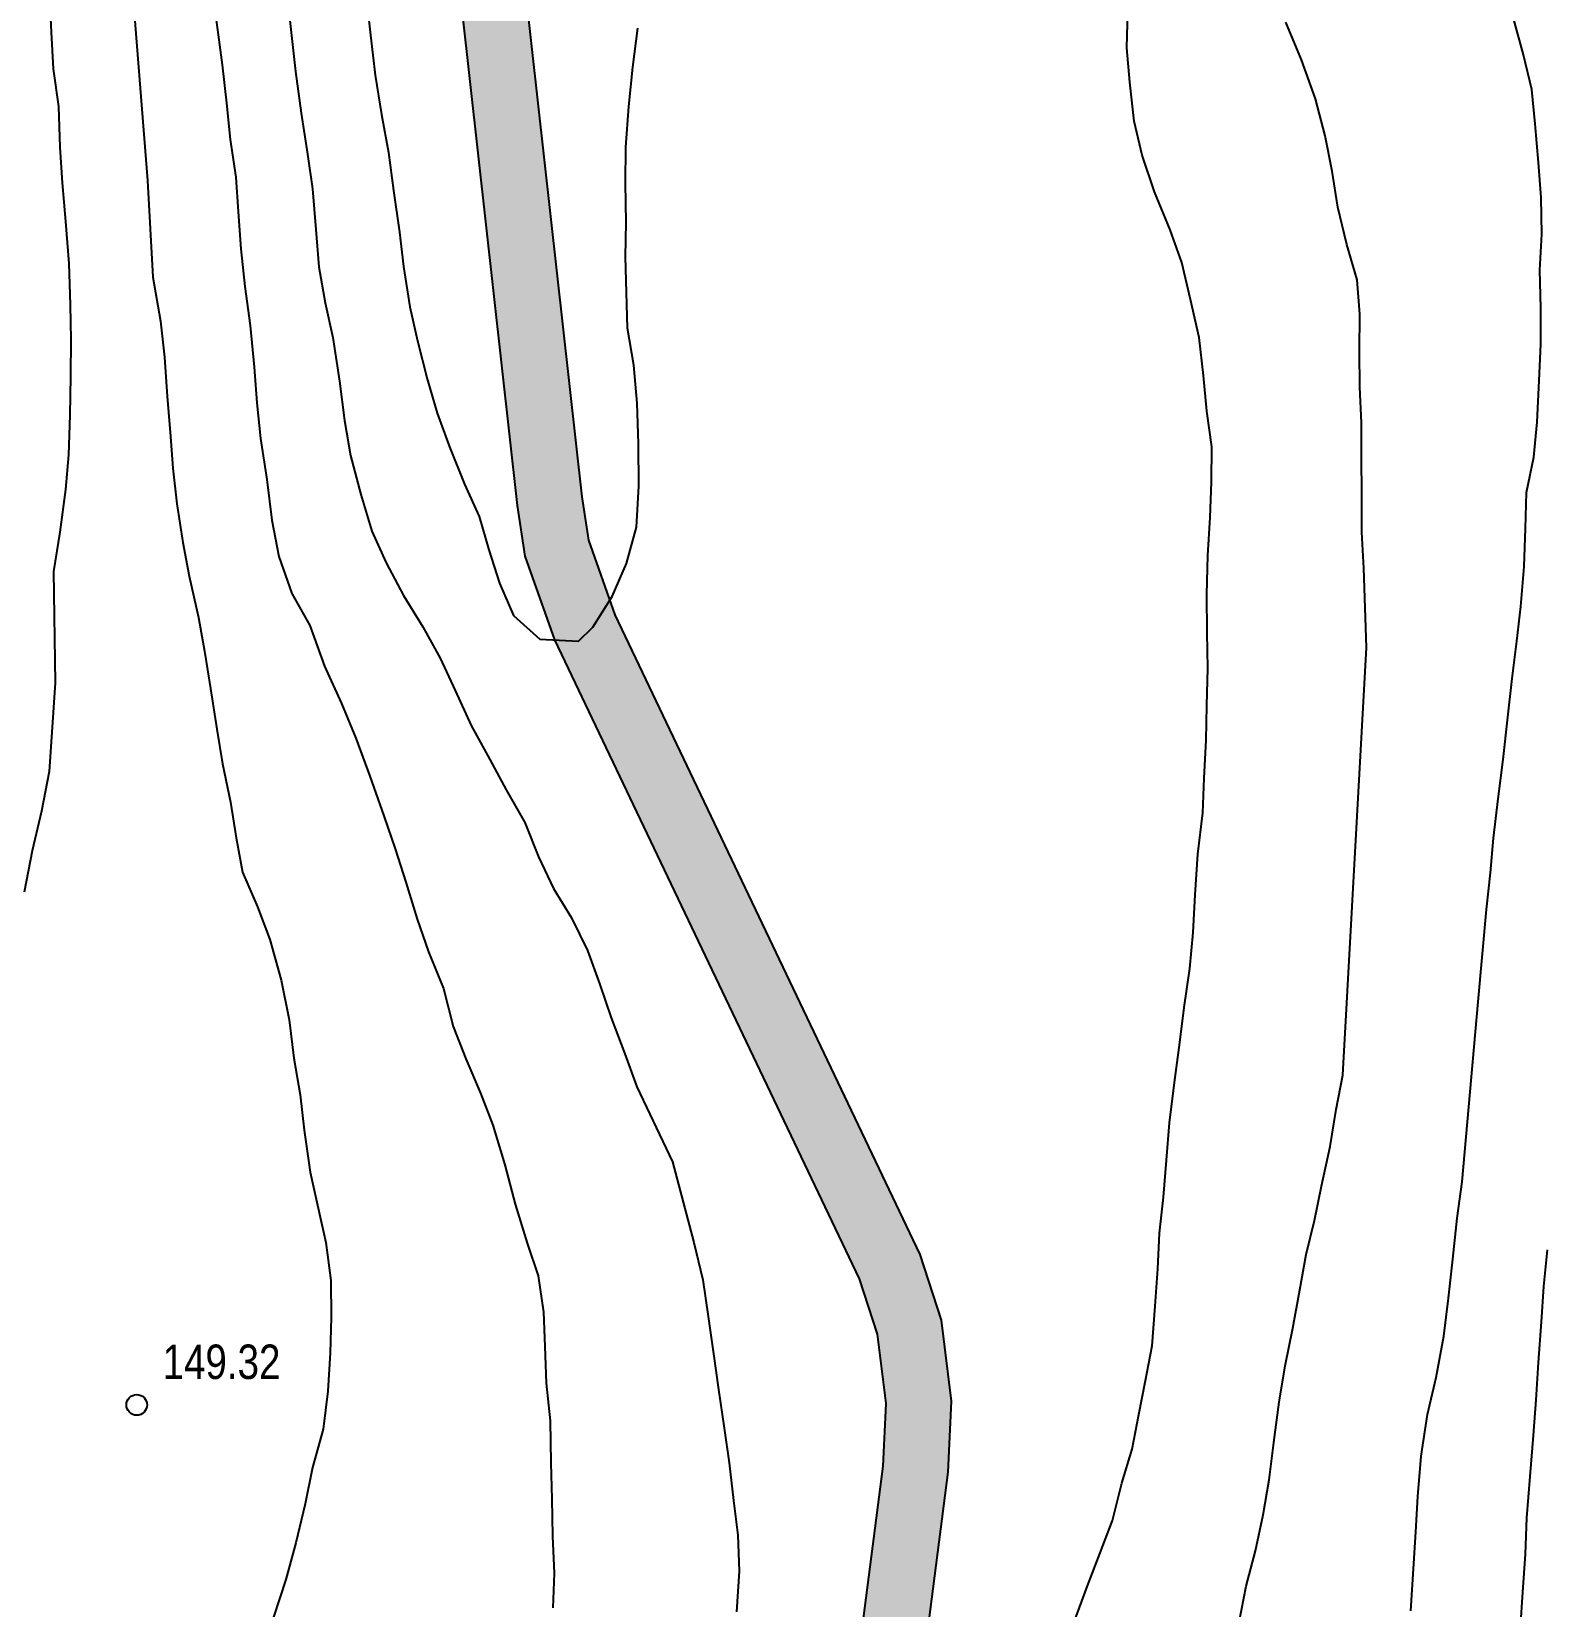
# Model space of a CAD drawing. Header units: metres. Extents: x 523239 to 523998, y 4669208 to 4669802.
# Drawn here: x 523745.9 to 523789.77, y 4669566.72 to 4669612.41 of the extents above; entities that cross this region are included whole.
import ezdxf

# ---------------------------------------------------------------- set-up
doc = ezdxf.new("R2010")
doc.units = ezdxf.units.M
doc.header["$MEASUREMENT"] = 0
for name, color, linetype in [('031006 Cota terreno', 9, 'Continuous'), ('032022 Curva cada 1 m de baja fiabilidad', 40, 'Continuous'), ('032023 Curva cada 5 m de baja fiabilidad', 34, 'Continuous'), ('033006 Texto cota terreno', 9, 'Continuous'), ('042014 Rio baja fiabilidad', 142, 'Continuous'), ('990001 Sombreados', 7, 'Continuous')]:
    doc.layers.add(name, color=color, linetype=linetype)
doc.styles.get("Standard").update_dxf_attribs({"font": 'arial.ttf'})

# ---------------------------------------------------------------- blocks, each defined once
blk = doc.blocks.new('COTAP')
at = {"color": 0}
blk.add_circle((0, 0), 0.3, dxfattribs=at)

msp = doc.modelspace()

# ---------------------------------------------------------------- hatches: boundary and pattern name
at = {"layer": '990001 Sombreados'}
msp.add_hatch(color=4, dxfattribs=at).paths.add_polyline_path([(523812.297, 4669785), (523814.192, 4669785), (523813.69, 4669777.44), (523813.12, 4669771.7), (523812.63, 4669761.54), (523812.2, 4669758.97), (523811.68, 4669756.31), (523810.95, 4669752.69), (523808.31, 4669739.02), (523806.91, 4669731.81), (523806.41, 4669729.09), (523805.71, 4669725.9), (523805.03, 4669723.59), (523804.07, 4669720.97), (523802.09, 4669716.68), (523799.45, 4669711.65), (523797.68, 4669709.38), (523790.68, 4669700.69), (523786, 4669694.81), (523784.51, 4669693.02), (523782.48, 4669690.51), (523780.05, 4669686.65), (523778.24, 4669681.83), (523775.92, 4669676.7), (523768.24, 4669657.89), (523762.99, 4669642.89), (523759.48, 4669629.19), (523759.04, 4669627.18), (523758.98, 4669624.63), (523759.03, 4669623.11), (523760.04, 4669615.27), (523761.87, 4669598.91), (523762.06, 4669597.65), (523762.82, 4669595.49), (523771.67, 4669576.93), (523772.29, 4669575.03), (523772.58, 4669572.68), (523772.48, 4669570.62), (523769.55, 4669547.84), (523768.28, 4669539.46), (523762.89, 4669522.85), (523759.69, 4669513.09), (523755.93, 4669508.91), (523751.33, 4669502.55), (523748.63, 4669497.59), (523747.82, 4669496.19), (523741.33, 4669478.78), (523735.37, 4669464.62), (523733.25, 4669462.42), (523732, 4669461.45), (523728.26, 4669459.03), (523720.22, 4669454.85), (523716.95, 4669453.04), (523712.17, 4669450.34), (523707.93, 4669447.25), (523703.72, 4669442.74), (523699, 4669438), (523692.79, 4669433.78), (523685.91, 4669429.6), (523679.63, 4669426.17), (523673.06, 4669422.21), (523666.39, 4669417.68), (523653.95, 4669408.65), (523652.33, 4669407.2), (523650.67, 4669405.28), (523649.16, 4669402.67), (523647.76, 4669397.59), (523647.63, 4669396.55), (523647.64, 4669393.4), (523648.26, 4669381.94), (523645.91, 4669382.464), (523645.67, 4669393.4), (523645.73, 4669396.65), (523645.85, 4669397.92), (523647.36, 4669403.72), (523649.12, 4669406.53), (523650.97, 4669408.6), (523652.77, 4669410.15), (523665.3, 4669419.23), (523672.01, 4669423.8), (523678.69, 4669428.06), (523684.95, 4669431.34), (523691.74, 4669435.46), (523697.79, 4669439.48), (523702.36, 4669444.06), (523706.67, 4669448.67), (523711.14, 4669451.94), (523716.03, 4669454.69), (523719.32, 4669456.52), (523727.3, 4669460.66), (523730.9, 4669463.01), (523731.99, 4669463.83), (523733.76, 4669465.68), (523739.57, 4669479.49), (523746.1, 4669497), (523746.98, 4669498.52), (523749.72, 4669503.55), (523754.45, 4669510.11), (523758.01, 4669514.05), (523761.09, 4669523.45), (523766.42, 4669539.9), (523767.67, 4669548.1), (523770.59, 4669570.79), (523770.68, 4669572.61), (523770.43, 4669574.62), (523769.91, 4669576.23), (523761.07, 4669594.76), (523760.21, 4669597.19), (523759.99, 4669598.66), (523758.16, 4669615.04), (523757.14, 4669622.95), (523757.07, 4669624.62), (523757.15, 4669627.41), (523757.64, 4669629.63), (523761.18, 4669643.44), (523766.47, 4669658.56), (523774.18, 4669677.45), (523776.52, 4669682.61), (523778.78, 4669687.57), (523781.78, 4669691.56), (523783.72, 4669693.65), (523784.94, 4669695.2), (523789.6, 4669701.52), (523796.23, 4669710.43), (523797.84, 4669712.62), (523800.39, 4669717.52), (523802.32, 4669721.69), (523803.23, 4669724.18), (523803.87, 4669726.37), (523804.55, 4669729.47), (523805.05, 4669732.16), (523806.45, 4669739.38), (523809.09, 4669753.06), (523809.82, 4669756.68), (523810.34, 4669759.31), (523810.74, 4669761.74), (523811.23, 4669771.84), (523811.8, 4669777.6)], flags=0)

# ---------------------------------------------------------------- linework, layer by layer
at = {"layer": '032022 Curva cada 1 m de baja fiabilidad'}
for points, elevation in [([(523748.53, 4669617.35), (523749.26, 4669608.09), (523749.42, 4669605.28), (523749.64, 4669604.01), (523749.76, 4669602.96), (523749.83, 4669601.82), (523749.92, 4669600.79), (523750, 4669599.74), (523750.11, 4669598.71), (523750.29, 4669597.59), (523750.47, 4669596.61), (523750.74, 4669595.41), (523750.92, 4669594.43), (523751.09, 4669593.35), (523751.27, 4669592.17), (523751.44, 4669591.17), (523751.67, 4669590.05), (523751.83, 4669589.02), (523752.02, 4669588.02), (523752.45, 4669587.02), (523752.81, 4669586.07), (523753.14, 4669584.89), (523753.37, 4669583.74), (523753.51, 4669582.63), (523753.69, 4669581.56), (523753.81, 4669580.54), (523753.98, 4669579.32), (523754.21, 4669578.28), (523754.43, 4669577.28), (523754.58, 4669576.18), (523754.59, 4669575.1), (523754.56, 4669574.08), (523754.49, 4669572.97), (523754.36, 4669571.87), (523754.05, 4669570.75), (523753.83, 4669569.7), (523753.56, 4669568.57), (523753.27, 4669567.5), (523752.92, 4669566.41)], 149), ([(523755.54, 4669614.05), (523755.73, 4669612.3), (523755.86, 4669611.14), (523756.05, 4669610), (523756.25, 4669608.9), (523756.4, 4669607.8), (523756.57, 4669606.59), (523756.69, 4669605.59), (523756.87, 4669604.42), (523757.09, 4669603.44), (523757.37, 4669602.33), (523757.66, 4669601.34), (523758.02, 4669600.36), (523758.45, 4669599.28), (523758.88, 4669598.34), (523759.16, 4669597.37), (523759.47, 4669596.41), (523759.88, 4669595.47), (523760.64, 4669594.78), (523761.76, 4669594.72), (523762.18, 4669595.13), (523762.74, 4669596.02), (523763.15, 4669596.98), (523763.44, 4669598.03), (523763.51, 4669599.22), (523763.5, 4669600.45), (523763.46, 4669601.63), (523763.36, 4669602.73), (523763.18, 4669603.8), (523763.12, 4669605.87), (523763.14, 4669606.87), (523763.12, 4669608.01), (523763.13, 4669609.05), (523763.22, 4669610.23), (523763.34, 4669611.38), (523763.48, 4669612.51)], 146), ([(523751.17, 4669613.41), (523751.43, 4669611.44), (523751.55, 4669610.33), (523751.66, 4669609.28), (523751.82, 4669608.18), (523751.89, 4669607.18), (523751.97, 4669606.11), (523752.09, 4669605.01), (523752.24, 4669603.88), (523752.36, 4669602.67), (523752.43, 4669601.64), (523752.54, 4669600.6), (523752.72, 4669599.41), (523752.87, 4669598.23), (523753.07, 4669597.18), (523753.45, 4669596.11), (523753.97, 4669595.18), (523754.4, 4669594), (523754.89, 4669592.92), (523755.3, 4669591.91), (523755.71, 4669590.81), (523756.12, 4669589.66), (523756.44, 4669588.7), (523756.75, 4669587.73), (523757.08, 4669586.66), (523757.41, 4669585.71), (523757.85, 4669584.65), (523758.13, 4669583.55), (523758.49, 4669582.61), (523758.92, 4669581.61), (523759.28, 4669580.68), (523759.62, 4669579.53), (523759.92, 4669578.39), (523760.27, 4669577.26), (523760.59, 4669576.31), (523760.75, 4669575.26), (523760.78, 4669574.26), (523760.82, 4669573.2), (523760.94, 4669572.11), (523760.96, 4669570.89), (523760.99, 4669569.84), (523761.01, 4669568.76), (523761.05, 4669567.69), (523761.02, 4669566.68)], 148), ([(523753.29, 4669613.61), (523753.55, 4669611.25), (523753.72, 4669610.04), (523753.9, 4669608.85), (523754.05, 4669607.85), (523754.14, 4669606.67), (523754.23, 4669605.58), (523754.41, 4669604.54), (523754.64, 4669603.53), (523754.83, 4669602.27), (523754.98, 4669601.13), (523755.15, 4669600.11), (523755.45, 4669598.98), (523755.77, 4669597.92), (523756.18, 4669597), (523756.69, 4669596.05), (523757.25, 4669595.14), (523757.75, 4669594.23), (523758.18, 4669593.29), (523758.65, 4669592.28), (523759.19, 4669591.29), (523759.66, 4669590.41), (523760.2, 4669589.46), (523760.6, 4669588.47), (523761.04, 4669587.55), (523761.56, 4669586.7), (523762.02, 4669585.75), (523762.38, 4669584.76), (523762.71, 4669583.8), (523763.1, 4669582.75), (523763.45, 4669581.8), (523764.49, 4669579.62), (523765.1, 4669577.28), (523765.37, 4669576.2), (523765.52, 4669575.13), (523765.67, 4669574.05), (523765.82, 4669573.02), (523765.98, 4669571.89), (523766.13, 4669570.89), (523766.25, 4669569.8), (523766.38, 4669568.79), (523766.42, 4669567.75), (523766.34, 4669566.57)], 147), ([(523776.12, 4669566.25), (523776.52, 4669567.32), (523776.89, 4669568.28), (523777.24, 4669569.22), (523777.51, 4669570.3), (523777.81, 4669571.29), (523778.01, 4669572.29), (523778.2, 4669573.28), (523778.39, 4669574.28), (523778.48, 4669575.43), (523778.56, 4669576.52), (523778.61, 4669577.55), (523778.72, 4669578.6), (523778.81, 4669579.67), (523778.9, 4669580.75), (523779.04, 4669581.92), (523779.2, 4669583.08), (523779.32, 4669584.1), (523779.49, 4669585.23), (523779.58, 4669586.27), (523779.64, 4669587.37), (523779.72, 4669588.55), (523779.86, 4669589.74), (523779.9, 4669590.75), (523779.96, 4669591.85), (523779.98, 4669592.86), (523780.01, 4669593.93), (523779.99, 4669594.98), (523779.98, 4669596.08), (523780.01, 4669597.21), (523780.08, 4669598.31), (523780.11, 4669599.35), (523780.12, 4669600.36), (523779.98, 4669601.4), (523779.88, 4669602.43), (523779.76, 4669603.53), (523779.51, 4669604.64), (523779.25, 4669605.71), (523778.92, 4669606.66), (523778.46, 4669607.76), (523778.1, 4669608.82), (523777.87, 4669609.81), (523777.75, 4669610.94), (523777.66, 4669611.94), (523777.69, 4669612.99)], 147), ([(523780.92, 4669566.27), (523781.12, 4669567.31), (523781.39, 4669568.34), (523781.61, 4669569.38), (523781.79, 4669570.4), (523781.92, 4669571.48), (523782.08, 4669572.65), (523782.25, 4669573.7), (523782.47, 4669574.8), (523782.68, 4669575.91), (523782.86, 4669576.93), (523783.1, 4669577.92), (523783.3, 4669578.91), (523783.56, 4669580.07), (523783.73, 4669581.14), (523783.92, 4669582.13), (523784.61, 4669594.54), (523784.53, 4669596.84), (523784.47, 4669597.89), (523784.47, 4669598.99), (523784.46, 4669600.06), (523784.46, 4669601.06), (523784.42, 4669602.09), (523784.41, 4669603.14), (523784.42, 4669604.21), (523784.34, 4669605.21), (523784.04, 4669606.23), (523783.78, 4669607.31), (523783.61, 4669608.36), (523783.41, 4669609.38), (523783.13, 4669610.46), (523782.72, 4669611.59), (523782.27, 4669612.68)], 148), ([(523785.89, 4669566.6), (523785.97, 4669567.81), (523786.04, 4669568.89), (523786.1, 4669569.91), (523786.19, 4669571.08), (523786.38, 4669572.29), (523786.63, 4669573.36), (523786.85, 4669574.56), (523786.99, 4669575.67), (523787.11, 4669576.8), (523787.24, 4669577.99), (523787.38, 4669579.04), (523787.85, 4669584.26), (523788.09, 4669586.94), (523788.2, 4669588), (523788.29, 4669589.01), (523788.43, 4669590.15), (523788.57, 4669591.29), (523788.71, 4669592.52), (523788.83, 4669593.64), (523788.97, 4669594.72), (523789.08, 4669595.73), (523789.18, 4669596.89), (523789.22, 4669597.99), (523789.25, 4669599.04), (523789.46, 4669600.06), (523789.56, 4669601.08), (523789.62, 4669602.29), (523789.66, 4669603.34), (523789.66, 4669604.39), (523789.63, 4669605.49), (523789.69, 4669606.53), (523789.67, 4669607.59), (523789.6, 4669608.61), (523789.5, 4669609.73), (523789.4, 4669610.73), (523789.16, 4669611.73), (523788.88, 4669612.76)], 149)]:
    msp.add_lwpolyline(points, dxfattribs=dict(at, elevation=elevation))
at = {"layer": '032023 Curva cada 5 m de baja fiabilidad', "elevation": 150}
for points in [[(523746.42, 4669613.43), (523746.47, 4669612.39), (523746.53, 4669611.33), (523746.68, 4669610.23), (523746.72, 4669609.05), (523746.79, 4669608.02), (523746.89, 4669606.9), (523746.98, 4669605.68), (523747.02, 4669604.48), (523747.04, 4669603.48), (523747.03, 4669602.41), (523747.01, 4669601.28), (523746.97, 4669600.13), (523746.89, 4669599.12), (523746.72, 4669597.89), (523746.54, 4669596.75), (523746.59, 4669593.52), (523746.41, 4669590.94), (523746.19, 4669589.79), (523745.92, 4669588.64), (523745.69, 4669587.44)], [(523789.07, 4669566.11), (523789.14, 4669567.14), (523789.22, 4669568.24), (523789.26, 4669569.29), (523789.35, 4669570.49), (523789.45, 4669571.68), (523789.53, 4669572.72), (523789.6, 4669573.8), (523789.68, 4669574.98), (523789.75, 4669576), (523789.86, 4669577.07)]]:
    msp.add_lwpolyline(points, dxfattribs=at)
at = {"layer": '042014 Rio baja fiabilidad', "flags": 128}
for points in [[(523748.63, 4669497.59), (523751.33, 4669502.55), (523755.93, 4669508.91), (523759.69, 4669513.09), (523762.89, 4669522.85), (523768.28, 4669539.46), (523769.55, 4669547.84), (523772.48, 4669570.62), (523772.58, 4669572.68), (523772.29, 4669575.03), (523771.67, 4669576.93), (523762.82, 4669595.49), (523762.06, 4669597.65), (523761.87, 4669598.91), (523760.04, 4669615.27)], [(523746.98, 4669498.52), (523749.72, 4669503.55), (523754.45, 4669510.11), (523758.01, 4669514.05), (523761.09, 4669523.45), (523766.42, 4669539.9), (523767.67, 4669548.1), (523770.59, 4669570.79), (523770.68, 4669572.61), (523770.43, 4669574.62), (523769.91, 4669576.23), (523761.07, 4669594.76), (523760.21, 4669597.19), (523759.99, 4669598.66), (523758.16, 4669615.04)]]:
    msp.add_lwpolyline(points, dxfattribs=at)

# ---------------------------------------------------------------- block references
at = {"layer": '031006 Cota terreno'}
msp.add_blockref('COTAP', (523748.95, 4669572.57, 149.32), dxfattribs=at)

# ---------------------------------------------------------------- texts
at = {"layer": '033006 Texto cota terreno', "width": 0.8}
msp.add_text('149.32', height=1, dxfattribs=at).set_placement((523749.7, 4669573.32, 149.32))

doc.saveas('drawing.dxf')
